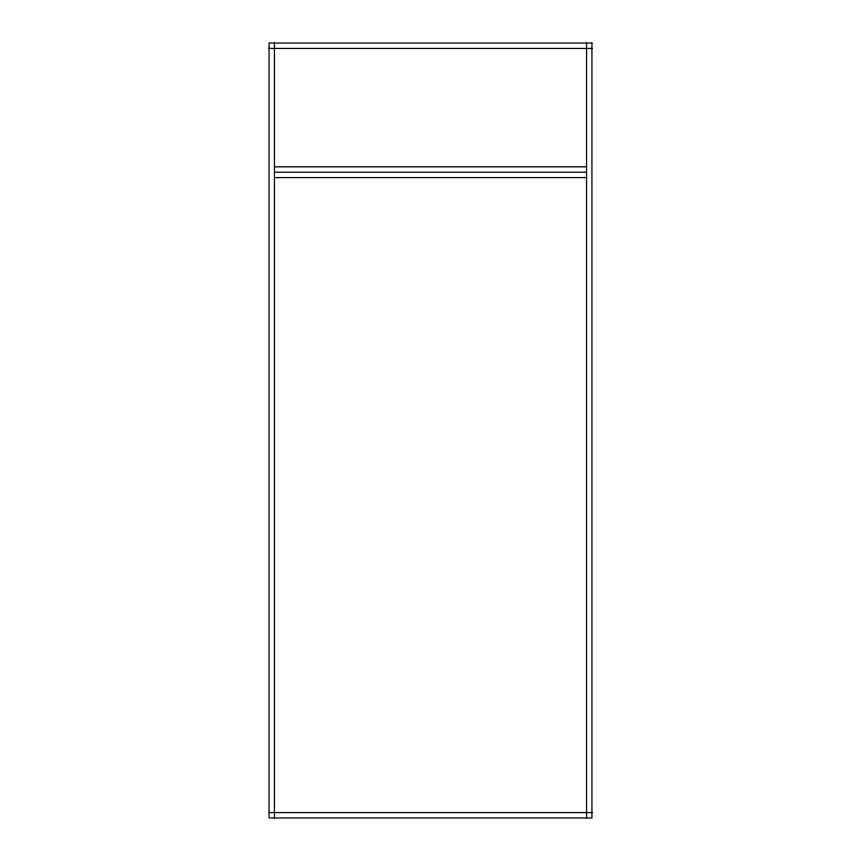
<?xml version="1.0" encoding="UTF-8"?>
<svg xmlns="http://www.w3.org/2000/svg" width="861" height="861" viewBox="0 0 861 861"><rect width="100%" height="100%" fill="white"/><g stroke="black" fill="none" stroke-linecap="round" stroke-linejoin="round"><path stroke-width="1.29" d="M269.062 48.431L591.938 48.431M274.444 166.819L586.556 166.819M274.444 172.2L586.556 172.2M274.444 177.581L586.556 177.581M269.062 812.569L591.938 812.569M586.556 43.05L586.556 817.95M274.444 43.05L274.444 817.95M591.938 43.05L269.062 43.05L269.062 817.95L591.938 817.95L591.938 43.05"/></g></svg>
